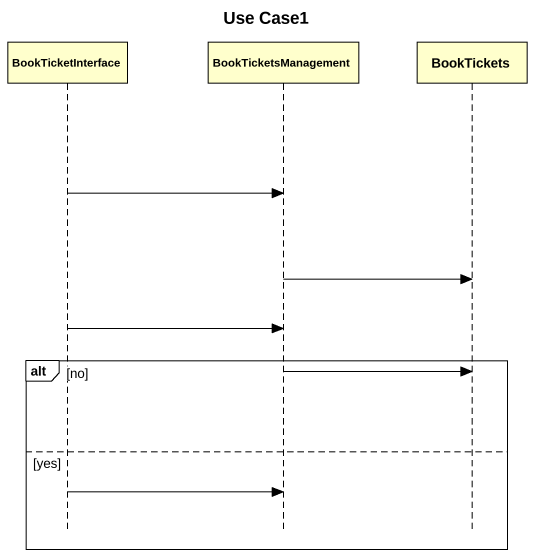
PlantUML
@startuml
title Use Case1
hide footbox
participant BookTicketInterface
participant BookTicketsManagement
participant BookTickets

BookTicketInterface -> BookTicketsManagement
BookTicketsManagement -> BookTickets
BookTicketInterface -> BookTicketsManagement
alt no
  BookTicketsManagement -> BookTickets
else yes
  BookTicketInterface -> BookTicketsManagement
end
@enduml
